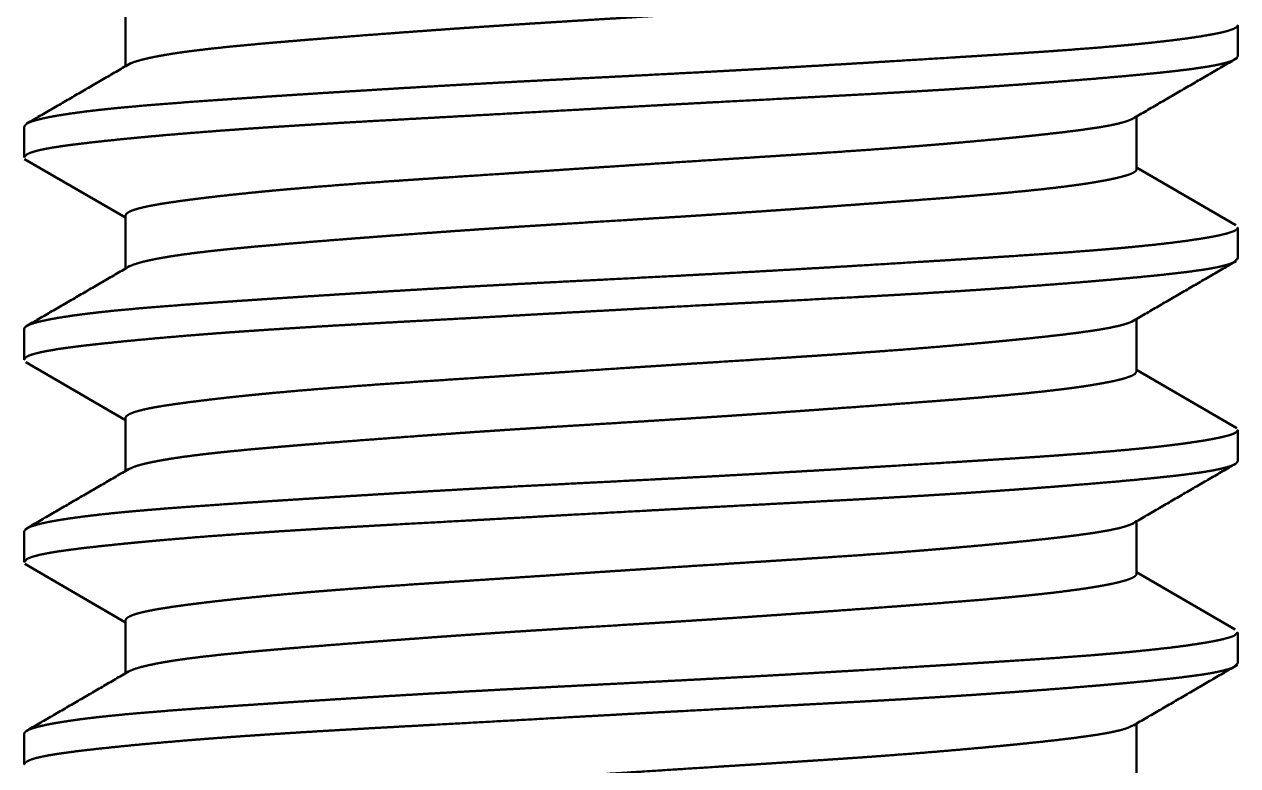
# Paper-space layout 'Layout1' of a CAD drawing. Header units: millimetres. Extents: x 0 to 420, y 0 to 297.
# Drawn here: x 142.78 to 148.78, y 157.44 to 161.11 of the extents above; entities that cross this region are included whole.
import ezdxf

# ---------------------------------------------------------------- set-up
doc = ezdxf.new("R2010")
doc.units = ezdxf.units.MM
doc.layers.add('170', color=7, linetype='Continuous', true_color=0xffffff)

psp = doc.layouts.get("Layout1")

# ---------------------------------------------------------------- linework, layer by layer
at = {"layer": '170', "color": 155, "linetype": 'Continuous', "lineweight": 50}
for p, q in [((143.285, 161.1601), (143.285, 160.8991)), ((148.785, 160.9491), (148.785, 161.102)), ((148.285, 160.3909), (148.285, 160.6513)), ((142.785, 160.602), (142.785, 160.4491)), ((142.7865, 160.441), (143.285, 160.1514)), ((148.7759, 160.1141), (148.285, 160.3993)), ((143.285, 160.1601), (143.285, 159.8993)), ((148.785, 159.9492), (148.785, 160.1019)), ((142.785, 159.602), (142.785, 159.449)), ((148.285, 159.3909), (148.285, 159.6508)), ((142.7924, 159.437), (143.285, 159.1508)), ((148.7812, 159.1107), (148.285, 159.3991)), ((143.285, 159.1602), (143.285, 158.8991)), ((148.785, 158.9491), (148.785, 159.1019)), ((148.285, 158.3909), (148.285, 158.6509)), ((142.785, 158.602), (142.785, 158.4491)), ((142.7873, 158.4404), (143.285, 158.1513)), ((148.7724, 158.1159), (148.285, 158.3992)), ((143.285, 158.1601), (143.285, 157.8993)), ((148.785, 157.9491), (148.785, 158.1019)), ((148.285, 157.3909), (148.285, 157.6513)), ((142.785, 157.6019), (142.785, 157.4492))]:
    psp.add_line(p, q, dxfattribs=at)
for points, knots in [([(143.3044, 160.9104), (143.3147, 160.9152), (143.3208, 160.9176), (143.3274, 160.92), (143.3593, 160.9298), (143.3997, 160.9396), (143.4485, 160.9495), (143.5057, 160.9594), (143.5375, 160.9644), (143.5714, 160.9693), (143.5892, 160.9717), (143.6074, 160.9741), (143.6262, 160.9765), (143.6453, 160.9789), (143.7265, 160.9883), (143.8146, 160.9974), (143.9098, 161.0065), (144.0119, 161.0156), (144.0656, 161.0202), (144.121, 161.0249), (144.178, 161.0296), (144.2361, 161.0343), (144.356, 161.0437), (144.4806, 161.0534), (144.61, 161.0631), (144.7784, 161.0755), (144.8479, 161.0804), (144.8829, 161.0829), (144.9532, 161.0879), (145.0241, 161.0927), (145.1674, 161.1023), (145.3127, 161.1116), (145.46, 161.1208), (145.6469, 161.1324), (145.6846, 161.1347), (145.7597, 161.1393), (145.9092, 161.1486), (146.0576, 161.158), (146.2051, 161.1675), (146.3516, 161.1772), (146.4244, 161.1821), (146.497, 161.1871), (146.6395, 161.197), (146.7782, 161.207), (147.0439, 161.2264), (147.1709, 161.2358), (147.2937, 161.2451), (147.4104, 161.2542), (147.5207, 161.2633), (147.6247, 161.2725), (147.7224, 161.2817), (147.7689, 161.2865), (147.8137, 161.2912), (147.8355, 161.2937), (147.8569, 161.2961), (147.8777, 161.2985), (147.898, 161.3009), (147.974, 161.3107), (148.042, 161.3205), (148.102, 161.3303), (148.154, 161.3402), (148.1657, 161.3426), (148.1769, 161.345), (148.1876, 161.3475), (148.1977, 161.3499), (148.2163, 161.3547), (148.2327, 161.3593), (148.2587, 161.3686), (148.2758, 161.3777), (148.285, 161.3909)], [0, 0, 0.00226, 0.003564, 0.004973, 0.011624, 0.019912, 0.029834, 0.041401, 0.04781, 0.054639, 0.058214, 0.061888, 0.065651, 0.069504, 0.085784, 0.103451, 0.122495, 0.142927, 0.153673, 0.164768, 0.176155, 0.187783, 0.211752, 0.236668, 0.262524, 0.296183, 0.31006, 0.317055, 0.331118, 0.345282, 0.373904, 0.402923, 0.432334, 0.469663, 0.477184, 0.492186, 0.52204, 0.551692, 0.581145, 0.6104, 0.624953, 0.639448, 0.667936, 0.69564, 0.748741, 0.77413, 0.798675, 0.822004, 0.844068, 0.864882, 0.884446, 0.893753, 0.902744, 0.907115, 0.911395, 0.915567, 0.91964, 0.934926, 0.948621, 0.96074, 0.971277, 0.973661, 0.975947, 0.978131, 0.980211, 0.984039, 0.987428, 0.992925, 0.996797, 1, 1]), ([(148.785, 161.102), (148.7803, 161.0934), (148.7651, 161.0843), (148.7392, 161.0752), (148.731, 161.0729), (148.7221, 161.0706), (148.7126, 161.0682), (148.7024, 161.0658), (148.6801, 161.0611), (148.6552, 161.0563), (148.5981, 161.0465), (148.5311, 161.0366), (148.4542, 161.0267), (148.3673, 161.0168), (148.344, 161.0143), (148.3201, 161.0119), (148.2957, 161.0094), (148.2707, 161.007), (148.2193, 161.0022), (148.1658, 160.9974), (148.0529, 160.9881), (147.932, 160.979), (147.8685, 160.9744), (147.803, 160.9699), (147.7355, 160.9654), (147.6659, 160.9608), (147.5221, 160.9517), (147.373, 160.9425), (147.0592, 160.9232), (146.8944, 160.9132), (146.81, 160.9082), (146.7246, 160.9031), (146.5522, 160.8931), (146.378, 160.8833), (146.202, 160.8737), (145.9344, 160.8596), (145.799, 160.8526), (145.7086, 160.848), (145.4846, 160.8366), (145.3074, 160.8275), (145.1319, 160.8183), (144.9582, 160.8088), (144.915, 160.8064), (144.829, 160.8015), (144.7016, 160.7941), (144.6182, 160.7891), (144.4554, 160.7791), (144.2977, 160.7693), (144.1451, 160.7596), (143.9977, 160.75), (143.8559, 160.7405), (143.7878, 160.7358), (143.7217, 160.7312), (143.5956, 160.7222), (143.4774, 160.7132), (143.3671, 160.7041), (143.2649, 160.6949), (143.2406, 160.6926), (143.217, 160.6902), (143.1939, 160.6878), (143.1715, 160.6854), (143.1286, 160.6806), (143.0882, 160.6757), (143.0147, 160.6658), (142.9511, 160.6558), (142.923, 160.6508), (142.8973, 160.6458), (142.8855, 160.6433), (142.8742, 160.6408), (142.8636, 160.6383), (142.8536, 160.6359), (142.8206, 160.6261), (142.7984, 160.6166), (142.785, 160.6021)], [0, 0, 0.001615, 0.00455, 0.009106, 0.010513, 0.012031, 0.013659, 0.015393, 0.019171, 0.023361, 0.032958, 0.044175, 0.057012, 0.071494, 0.075377, 0.079354, 0.083421, 0.087572, 0.096125, 0.105012, 0.123777, 0.14386, 0.154399, 0.16527, 0.17648, 0.188025, 0.211884, 0.236623, 0.28869, 0.316023, 0.330018, 0.344192, 0.372781, 0.401675, 0.430874, 0.475246, 0.497694, 0.512679, 0.549821, 0.57921, 0.608311, 0.637124, 0.64428, 0.658543, 0.679684, 0.693511, 0.720524, 0.746689, 0.772007, 0.796469, 0.820012, 0.831312, 0.842276, 0.863217, 0.882848, 0.901169, 0.918162, 0.9222, 0.926139, 0.929974, 0.933704, 0.940857, 0.947601, 0.959877, 0.970543, 0.975271, 0.979597, 0.981606, 0.983513, 0.985319, 0.987018, 0.99272, 0.996723, 1, 1]), ([(142.785, 160.4492), (142.7981, 160.4644), (142.8201, 160.4738), (142.8529, 160.4831), (142.8627, 160.4854), (142.8733, 160.4877), (142.8845, 160.49), (142.8964, 160.4923), (142.922, 160.4969), (142.9501, 160.5014), (143.0137, 160.5104), (143.087, 160.5195), (143.17, 160.5288), (143.2629, 160.5385), (143.2877, 160.541), (143.3131, 160.5434), (143.3389, 160.5459), (143.3653, 160.5484), (143.4194, 160.5534), (143.4755, 160.5584), (143.5936, 160.5684), (143.7195, 160.5783), (143.7854, 160.5832), (143.8532, 160.5881), (143.8878, 160.5905), (143.923, 160.5929), (143.9947, 160.5977), (144.1425, 160.6072), (144.2952, 160.6164), (144.4528, 160.6255), (144.6985, 160.6391), (144.8685, 160.6484), (145.1291, 160.6627), (145.4817, 160.6824), (145.7502, 160.6973), (145.8857, 160.7047), (145.9308, 160.7071), (146.0207, 160.712), (146.199, 160.7215), (146.5493, 160.7399), (146.764, 160.7513), (146.849, 160.7558), (146.9745, 160.7626), (147.0565, 160.7672), (147.2163, 160.7765), (147.3707, 160.786), (147.5196, 160.7958), (147.6631, 160.8058), (147.7327, 160.8108), (147.8005, 160.8159), (147.8662, 160.8209), (147.9299, 160.8258), (148.051, 160.8356), (148.164, 160.8452), (148.2688, 160.8547), (148.3654, 160.864), (148.3882, 160.8663), (148.4103, 160.8686), (148.4318, 160.8709), (148.4527, 160.8732), (148.4926, 160.8778), (148.5299, 160.8823), (148.5971, 160.8914), (148.6544, 160.9006), (148.6792, 160.9053), (148.7016, 160.9101), (148.7118, 160.9126), (148.7214, 160.915), (148.7303, 160.9175), (148.7386, 160.92), (148.7648, 160.9299), (148.7802, 160.9398), (148.785, 160.9494)], [0, 0, 0.003323, 0.007289, 0.012923, 0.014603, 0.016392, 0.018289, 0.020292, 0.024598, 0.02931, 0.039935, 0.052165, 0.065999, 0.081467, 0.085591, 0.089808, 0.094106, 0.098487, 0.107491, 0.116821, 0.136443, 0.157345, 0.168276, 0.179533, 0.185284, 0.191116, 0.203024, 0.227531, 0.25286, 0.279001, 0.319739, 0.347928, 0.391128, 0.449606, 0.494118, 0.516582, 0.52407, 0.538979, 0.568532, 0.626606, 0.662201, 0.676286, 0.697102, 0.710693, 0.737198, 0.762805, 0.787517, 0.811324, 0.822884, 0.834139, 0.84505, 0.855619, 0.87574, 0.894514, 0.91194, 0.927998, 0.93179, 0.93548, 0.939063, 0.94254, 0.949183, 0.95541, 0.966639, 0.976235, 0.980425, 0.984209, 0.985948, 0.987584, 0.98912, 0.990548, 0.99519, 0.998224, 1, 1]), ([(148.2752, 160.6457), (148.2582, 160.6361), (148.2321, 160.6263), (148.197, 160.6166), (148.1868, 160.6142), (148.1761, 160.6118), (148.1648, 160.6095), (148.153, 160.6071), (148.128, 160.6025), (148.1009, 160.5979), (148.0407, 160.5888), (147.9725, 160.5796), (147.8963, 160.5704), (147.8121, 160.5609), (147.7671, 160.5561), (147.7205, 160.5513), (147.6723, 160.5465), (147.6225, 160.5417), (147.5184, 160.5319), (147.408, 160.522), (147.3505, 160.517), (147.2914, 160.512), (147.2613, 160.5096), (147.1999, 160.5046), (147.1686, 160.5021), (147.0413, 160.4924), (146.9102, 160.483), (146.7754, 160.4738), (146.6367, 160.4647), (146.4943, 160.4556), (146.4217, 160.451), (146.3852, 160.4486), (146.202, 160.437), (145.906, 160.4181), (145.6817, 160.4034), (145.5315, 160.3935), (145.3097, 160.3787), (145.1645, 160.369), (144.8803, 160.3503), (144.8105, 160.3457), (144.7416, 160.3411), (144.6738, 160.3365), (144.6073, 160.3319), (144.4779, 160.3227), (144.3534, 160.3134), (144.2337, 160.3039), (144.119, 160.2942), (144.091, 160.2918), (144.0635, 160.2893), (144.0364, 160.2868), (144.0098, 160.2844), (143.9579, 160.2794), (143.9077, 160.2744), (143.8128, 160.2645), (143.7248, 160.2547), (143.6835, 160.2498), (143.6439, 160.245), (143.6061, 160.2402), (143.5702, 160.2354), (143.5045, 160.2261), (143.4474, 160.217), (143.3988, 160.2079), (143.3586, 160.1988), (143.3417, 160.1942), (143.3269, 160.1895), (143.3203, 160.1872), (143.3143, 160.1848), (143.3088, 160.1824), (143.3039, 160.18), (143.29, 160.1705), (143.285, 160.1608), (143.285, 160.1605)], [0, 0, 0.003886, 0.009436, 0.016668, 0.018745, 0.020932, 0.023221, 0.02561, 0.030683, 0.036148, 0.048259, 0.061937, 0.077191, 0.094049, 0.103048, 0.112366, 0.121996, 0.131935, 0.152737, 0.174771, 0.186249, 0.19804, 0.204054, 0.216314, 0.222542, 0.24793, 0.274068, 0.300952, 0.32858, 0.356962, 0.371431, 0.378701, 0.41521, 0.474189, 0.518881, 0.548815, 0.593023, 0.621969, 0.678607, 0.692502, 0.706249, 0.719754, 0.733016, 0.758809, 0.783639, 0.80751, 0.83041, 0.835983, 0.84148, 0.846889, 0.852206, 0.862579, 0.872597, 0.891588, 0.909187, 0.917463, 0.92539, 0.932962, 0.940172, 0.95336, 0.964855, 0.974694, 0.982891, 0.986378, 0.989459, 0.990849, 0.992137, 0.993326, 0.994409, 0.997775, 0.999938, 1, 1]), ([(143.3006, 159.9084), (143.3049, 159.9107), (143.3281, 159.9202), (143.3599, 159.93), (143.3792, 159.9349), (143.4006, 159.9398), (143.4121, 159.9423), (143.4242, 159.9448), (143.4368, 159.9473), (143.45, 159.9498), (143.5079, 159.9598), (143.5735, 159.9696), (143.6469, 159.9791), (143.7279, 159.9884), (143.7712, 159.993), (143.8166, 159.9976), (143.84, 159.9999), (143.8639, 160.0022), (143.8882, 160.0045), (143.913, 160.0068), (144.0156, 160.0159), (144.124, 160.0251), (144.2382, 160.0344), (144.3581, 160.0439), (144.4202, 160.0487), (144.4838, 160.0536), (144.5487, 160.0585), (144.6146, 160.0634), (144.7487, 160.0733), (144.886, 160.0831), (145.0264, 160.0929), (145.1701, 160.1025), (145.2065, 160.1049), (145.28, 160.1096), (145.317, 160.1119), (145.4653, 160.1212), (145.7626, 160.1395), (145.9116, 160.1487), (146.0608, 160.1581), (146.1355, 160.1629), (146.2836, 160.1726), (146.3567, 160.1775), (146.5007, 160.1873), (146.6419, 160.1972), (146.7805, 160.2071), (146.9498, 160.2195), (147.0159, 160.2243), (147.1124, 160.2315), (147.175, 160.2361), (147.2963, 160.2453), (147.4122, 160.2544), (147.4682, 160.2589), (147.5227, 160.2635), (147.5495, 160.2658), (147.5759, 160.2681), (147.602, 160.2704), (147.6277, 160.2727), (147.7258, 160.2821), (147.8163, 160.2915), (147.8995, 160.3011), (147.9752, 160.3108), (148.0102, 160.3157), (148.0434, 160.3207), (148.0747, 160.3257), (148.1039, 160.3307), (148.1556, 160.3405), (148.1987, 160.3501), (148.2332, 160.3595), (148.259, 160.3687), (148.2687, 160.3733), (148.2761, 160.3779), (148.279, 160.3802), (148.2813, 160.3826), (148.2831, 160.3849), (148.2843, 160.3872), (148.285, 160.391)], [0, 0, 0.000963, 0.005954, 0.012589, 0.016538, 0.020912, 0.023262, 0.025718, 0.028286, 0.030963, 0.042654, 0.05587, 0.070593, 0.086825, 0.095513, 0.104583, 0.109265, 0.114045, 0.118915, 0.123865, 0.144382, 0.16605, 0.188856, 0.212805, 0.225209, 0.237907, 0.250878, 0.264029, 0.290805, 0.318214, 0.346251, 0.374919, 0.382187, 0.396843, 0.404225, 0.433811, 0.493125, 0.522852, 0.552627, 0.567532, 0.597093, 0.611667, 0.640407, 0.668607, 0.696267, 0.730064, 0.743256, 0.762528, 0.775038, 0.799255, 0.822406, 0.833581, 0.844487, 0.849837, 0.855122, 0.860336, 0.865474, 0.885093, 0.90322, 0.919882, 0.935083, 0.942132, 0.948811, 0.955115, 0.961011, 0.971502, 0.980291, 0.987404, 0.992869, 0.994998, 0.996743, 0.997478, 0.99813, 0.998706, 0.999221, 1, 1]), ([(148.785, 160.102), (148.7841, 160.0982), (148.7827, 160.0959), (148.7806, 160.0936), (148.7743, 160.089), (148.7655, 160.0845), (148.7399, 160.0754), (148.7038, 160.0662), (148.6818, 160.0614), (148.6571, 160.0566), (148.6298, 160.0517), (148.5999, 160.0468), (148.5325, 160.0368), (148.4557, 160.0269), (148.3696, 160.017), (148.2743, 160.0073), (148.2232, 160.0025), (148.1697, 159.9978), (148.1421, 159.9954), (148.1138, 159.993), (148.085, 159.9907), (148.0558, 159.9883), (147.9342, 159.9791), (147.8056, 159.9701), (147.6701, 159.9611), (147.5275, 159.952), (147.3779, 159.9428), (147.3005, 159.938), (147.222, 159.9332), (146.8981, 159.9134), (146.7303, 159.9035), (146.5151, 159.891), (146.4272, 159.8861), (146.2942, 159.8787), (146.2053, 159.8739), (146.0273, 159.8644), (145.6701, 159.846), (145.4011, 159.8323), (145.2229, 159.8231), (145.135, 159.8185), (144.9616, 159.809), (144.7914, 159.7993), (144.6243, 159.7894), (144.4605, 159.7795), (144.3799, 159.7745), (144.3009, 159.7695), (144.1478, 159.7597), (144.001, 159.7502), (143.8606, 159.7408), (143.7927, 159.7362), (143.7265, 159.7316), (143.694, 159.7293), (143.6302, 159.7247), (143.5989, 159.7224), (143.4795, 159.7133), (143.3691, 159.7043), (143.2675, 159.6952), (143.1748, 159.6858), (143.1317, 159.6809), (143.0909, 159.676), (143.0524, 159.671), (143.0163, 159.666), (142.9521, 159.656), (142.8984, 159.646), (142.8548, 159.6362), (142.8217, 159.6265), (142.809, 159.6217), (142.7989, 159.6169), (142.7949, 159.6145), (142.7916, 159.6121), (142.7889, 159.6098), (142.7869, 159.6075), (142.785, 159.602)], [0, 0, 0.000658, 0.001105, 0.001621, 0.002897, 0.004546, 0.009047, 0.015216, 0.018939, 0.023094, 0.027685, 0.032715, 0.043993, 0.056813, 0.071155, 0.087016, 0.095522, 0.104412, 0.109005, 0.113694, 0.118477, 0.123341, 0.14352, 0.164863, 0.187357, 0.211007, 0.235825, 0.248662, 0.261683, 0.315403, 0.343235, 0.378938, 0.393511, 0.415563, 0.430294, 0.459805, 0.519032, 0.563632, 0.593167, 0.607737, 0.636486, 0.664714, 0.692424, 0.719606, 0.732968, 0.746071, 0.771475, 0.795828, 0.819133, 0.830391, 0.841384, 0.846783, 0.857376, 0.862563, 0.882384, 0.900725, 0.917614, 0.93305, 0.940223, 0.947028, 0.95346, 0.959486, 0.970242, 0.9793, 0.986685, 0.992408, 0.994655, 0.996497, 0.99727, 0.997947, 0.998533, 0.999039, 1, 1]), ([(142.785, 159.4495), (142.7868, 159.4549), (142.7913, 159.4598), (142.7986, 159.4646), (142.8032, 159.467), (142.8085, 159.4694), (142.8145, 159.4718), (142.8211, 159.4742), (142.8542, 159.4834), (142.8976, 159.4926), (142.9512, 159.5016), (143.0151, 159.5106), (143.0326, 159.5129), (143.0509, 159.5151), (143.0698, 159.5175), (143.0894, 159.5198), (143.1302, 159.5244), (143.1733, 159.5292), (143.266, 159.5388), (143.3675, 159.5486), (143.4776, 159.5586), (143.5964, 159.5686), (143.6275, 159.5711), (143.6592, 159.5736), (143.6914, 159.5761), (143.724, 159.5786), (143.7903, 159.5836), (143.8582, 159.5884), (143.9987, 159.598), (144.1453, 159.6073), (144.2981, 159.6166), (144.4571, 159.6257), (144.4978, 159.628), (144.58, 159.6326), (144.7047, 159.6394), (144.959, 159.6533), (145.1322, 159.6629), (145.3083, 159.6727), (145.3974, 159.6777), (145.4423, 159.6802), (145.667, 159.6927), (145.846, 159.7025), (146.2022, 159.7217), (146.3793, 159.731), (146.5553, 159.7402), (146.8956, 159.7583), (147.0595, 159.7674), (147.2192, 159.7766), (147.2976, 159.7814), (147.3748, 159.7862), (147.4508, 159.7912), (147.525, 159.7961), (147.6678, 159.8061), (147.8035, 159.8161), (147.9321, 159.826), (148.0534, 159.8358), (148.0827, 159.8383), (148.1114, 159.8407), (148.1675, 159.8455), (148.2212, 159.8503), (148.2725, 159.855), (148.3682, 159.8643), (148.4544, 159.8734), (148.5312, 159.8825), (148.5986, 159.8916), (148.614, 159.8939), (148.6287, 159.8962), (148.6428, 159.8986), (148.6562, 159.9009), (148.681, 159.9057), (148.7031, 159.9105), (148.7394, 159.9202), (148.7651, 159.9301), (148.785, 159.9495)], [0, 0, 0.000957, 0.002053, 0.003492, 0.004357, 0.005324, 0.006388, 0.007556, 0.013242, 0.02058, 0.029577, 0.040261, 0.043198, 0.046242, 0.049396, 0.052656, 0.059465, 0.06664, 0.082077, 0.098953, 0.117257, 0.137007, 0.142171, 0.147431, 0.152772, 0.158183, 0.169197, 0.18047, 0.203779, 0.228105, 0.253445, 0.279817, 0.28657, 0.3002, 0.320875, 0.363044, 0.391761, 0.42096, 0.435742, 0.443184, 0.480441, 0.510128, 0.569183, 0.598548, 0.62773, 0.684149, 0.71133, 0.737826, 0.750815, 0.76363, 0.776237, 0.788544, 0.812259, 0.834786, 0.856135, 0.876293, 0.881146, 0.885923, 0.895239, 0.904171, 0.912708, 0.928612, 0.942966, 0.955779, 0.96704, 0.96961, 0.97208, 0.974444, 0.976696, 0.980873, 0.984619, 0.990842, 0.995411, 1, 1]), ([(148.2684, 159.6412), (148.2684, 159.6412), (148.2638, 159.6387), (148.2586, 159.6362), (148.2467, 159.6313), (148.2326, 159.6264), (148.1979, 159.6168), (148.1547, 159.6075), (148.1299, 159.6028), (148.1029, 159.5982), (148.0885, 159.5959), (148.0736, 159.5936), (148.0582, 159.5913), (148.0423, 159.589), (147.9738, 159.5798), (147.8978, 159.5705), (147.8145, 159.5612), (147.7239, 159.5517), (147.6758, 159.5469), (147.6259, 159.542), (147.5741, 159.537), (147.5475, 159.5346), (147.5207, 159.5321), (147.41, 159.5222), (147.2939, 159.5123), (147.1726, 159.5024), (147.046, 159.4928), (146.9807, 159.488), (146.9141, 159.4833), (146.8464, 159.4786), (146.7779, 159.474), (146.6392, 159.4649), (146.4977, 159.4558), (146.2071, 159.4374), (146.1329, 159.4326), (146.058, 159.4279), (145.9086, 159.4182), (145.7595, 159.4085), (145.4624, 159.3889), (145.2775, 159.3765), (145.204, 159.3717), (145.1675, 159.3692), (145.0237, 159.3598), (144.746, 159.3414), (144.6121, 159.3322), (144.4815, 159.323), (144.3556, 159.3136), (144.2357, 159.3041), (144.1217, 159.2945), (144.0135, 159.2847), (143.9616, 159.2798), (143.9112, 159.2748), (143.8865, 159.2723), (143.8622, 159.2698), (143.8384, 159.2673), (143.8149, 159.2648), (143.7263, 159.2549), (143.6454, 159.2451), (143.5722, 159.2357), (143.5068, 159.2264), (143.477, 159.2219), (143.4491, 159.2173), (143.436, 159.215), (143.4233, 159.2127), (143.4112, 159.2104), (143.3997, 159.2081), (143.3592, 159.1989), (143.3275, 159.1897), (143.3045, 159.1803), (143.2903, 159.1708), (143.2865, 159.1659), (143.285, 159.161), (143.285, 159.1605)], [0, 0, 0.000015, 0.001056, 0.002195, 0.004765, 0.007738, 0.014898, 0.023707, 0.028741, 0.0342, 0.037089, 0.040089, 0.043196, 0.046408, 0.060174, 0.075412, 0.092103, 0.110253, 0.119878, 0.129872, 0.14024, 0.145543, 0.150912, 0.173055, 0.19625, 0.220489, 0.245778, 0.258818, 0.272126, 0.285646, 0.299304, 0.327007, 0.355229, 0.413227, 0.428053, 0.442985, 0.472814, 0.502571, 0.561868, 0.598783, 0.613461, 0.620741, 0.649441, 0.704876, 0.731612, 0.757683, 0.782817, 0.806773, 0.829569, 0.851207, 0.861591, 0.871683, 0.876618, 0.881479, 0.886262, 0.890951, 0.908725, 0.924951, 0.939647, 0.952809, 0.958815, 0.964433, 0.967095, 0.969654, 0.972103, 0.974442, 0.982715, 0.989292, 0.994235, 0.997642, 0.998869, 0.999891, 1, 1]), ([(143.2957, 158.9053), (143.3287, 158.9204), (143.3438, 158.9253), (143.3611, 158.9303), (143.3806, 158.9352), (143.4021, 158.9402), (143.4515, 158.9501), (143.509, 158.9599), (143.5747, 158.9697), (143.6488, 158.9793), (143.6686, 158.9817), (143.6889, 158.9841), (143.7096, 158.9864), (143.7308, 158.9887), (143.7744, 158.9933), (143.8196, 158.9979), (143.9152, 159.007), (144.0173, 159.0161), (144.0708, 159.0207), (144.1261, 159.0253), (144.183, 159.03), (144.2121, 159.0323), (144.2416, 159.0347), (144.3624, 159.0443), (144.4876, 159.0539), (144.6171, 159.0636), (144.7509, 159.0735), (144.8194, 159.0784), (144.9596, 159.0883), (145.0311, 159.0932), (145.1752, 159.1028), (145.3208, 159.1122), (145.4678, 159.1213), (145.6911, 159.1351), (145.804, 159.142), (145.8793, 159.1467), (146.0657, 159.1585), (146.2131, 159.168), (146.359, 159.1777), (146.5034, 159.1875), (146.575, 159.1925), (146.6461, 159.1975), (146.7854, 159.2075), (146.9203, 159.2173), (147.177, 159.2363), (147.2989, 159.2455), (147.3581, 159.2501), (147.416, 159.2547), (147.4721, 159.2592), (147.5265, 159.2638), (147.6303, 159.273), (147.7274, 159.2822), (147.8178, 159.2917), (147.9015, 159.3014), (147.9213, 159.3038), (147.9407, 159.3063), (147.9594, 159.3087), (147.9777, 159.3112), (148.0126, 159.3161), (148.0455, 159.321), (148.1051, 159.3309), (148.1564, 159.3406), (148.179, 159.3455), (148.1995, 159.3503), (148.2089, 159.3527), (148.2178, 159.3551), (148.2262, 159.3574), (148.2341, 159.3598), (148.2598, 159.3691), (148.2765, 159.3782), (148.285, 159.3909)], [0, 0, 0.007222, 0.010384, 0.013972, 0.017967, 0.022367, 0.032372, 0.04398, 0.057199, 0.072055, 0.076028, 0.080095, 0.084245, 0.088479, 0.097199, 0.106247, 0.125333, 0.14573, 0.156421, 0.167446, 0.178804, 0.184612, 0.190498, 0.214611, 0.239589, 0.265418, 0.292097, 0.305759, 0.333731, 0.347978, 0.376703, 0.40572, 0.435025, 0.479535, 0.502036, 0.517036, 0.554193, 0.583577, 0.61266, 0.641441, 0.655714, 0.669904, 0.697676, 0.724578, 0.775793, 0.800103, 0.811925, 0.823462, 0.834658, 0.84552, 0.866246, 0.885655, 0.903744, 0.920501, 0.924474, 0.928349, 0.932117, 0.93578, 0.9428, 0.94941, 0.961417, 0.97181, 0.976403, 0.98059, 0.98253, 0.984368, 0.986105, 0.987734, 0.99317, 0.996957, 1, 1]), ([(148.785, 159.1021), (148.7809, 159.0939), (148.7749, 159.0894), (148.7662, 159.0848), (148.7608, 159.0825), (148.7548, 159.0802), (148.748, 159.0779), (148.7406, 159.0756), (148.7045, 159.0663), (148.6582, 159.0568), (148.6017, 159.0471), (148.5351, 159.0372), (148.498, 159.0322), (148.4583, 159.0272), (148.4375, 159.0247), (148.4161, 159.0222), (148.3941, 159.0197), (148.3716, 159.0172), (148.2761, 159.0075), (148.1721, 158.998), (148.0597, 158.9887), (147.9388, 158.9795), (147.9073, 158.9772), (147.8752, 158.9749), (147.8425, 158.9726), (147.8093, 158.9703), (147.7418, 158.9658), (147.6727, 158.9612), (147.5302, 158.9522), (147.3819, 158.943), (147.0677, 158.9237), (146.9021, 158.9137), (146.7334, 158.9036), (146.5621, 158.8937), (146.3883, 158.8839), (146.2119, 158.8742), (146.033, 158.8647), (145.9427, 158.86), (145.8977, 158.8577), (145.7628, 158.8507), (145.495, 158.8371), (145.2294, 158.8235), (145.0975, 158.8165), (145.0537, 158.8141), (144.9663, 158.8093), (144.7946, 158.7995), (144.6275, 158.7896), (144.4648, 158.7797), (144.3066, 158.7699), (144.2292, 158.7649), (144.0779, 158.7552), (144.0044, 158.7504), (143.863, 158.741), (143.7292, 158.7317), (143.6028, 158.7227), (143.4838, 158.7137), (143.4272, 158.7091), (143.3724, 158.7046), (143.3458, 158.7023), (143.3197, 158.7), (143.2943, 158.6977), (143.2695, 158.6954), (143.1764, 158.6859), (143.0928, 158.6762), (143.0187, 158.6663), (142.9543, 158.6563), (142.9397, 158.6538), (142.9257, 158.6513), (142.9124, 158.6488), (142.8996, 158.6463), (142.8763, 158.6413), (142.8556, 158.6363), (142.8222, 158.6266), (142.7994, 158.6171), (142.785, 158.6021)], [0, 0, 0.00151, 0.002757, 0.004385, 0.005353, 0.006425, 0.007606, 0.008891, 0.015064, 0.022895, 0.032381, 0.043528, 0.049729, 0.056356, 0.059831, 0.063403, 0.067066, 0.070818, 0.086707, 0.103994, 0.122672, 0.142751, 0.147993, 0.153322, 0.158745, 0.16425, 0.175462, 0.186919, 0.210566, 0.235177, 0.287298, 0.314771, 0.342757, 0.371165, 0.399994, 0.429244, 0.45892, 0.473888, 0.481362, 0.503714, 0.548129, 0.592161, 0.61403, 0.621299, 0.635794, 0.664273, 0.692001, 0.718985, 0.745229, 0.75807, 0.783182, 0.795384, 0.818842, 0.841056, 0.862044, 0.8818, 0.891212, 0.90031, 0.904735, 0.909064, 0.913291, 0.917416, 0.932922, 0.946854, 0.959224, 0.970023, 0.972475, 0.974828, 0.97708, 0.979225, 0.983186, 0.986708, 0.992463, 0.996551, 1, 1]), ([(142.785, 158.4492), (142.7991, 158.4649), (142.8217, 158.4744), (142.8549, 158.4836), (142.8754, 158.4882), (142.8987, 158.4927), (142.9113, 158.495), (142.9246, 158.4973), (142.9386, 158.4996), (142.9532, 158.5019), (143.0176, 158.5109), (143.0916, 158.52), (143.175, 158.5293), (143.2678, 158.539), (143.3178, 158.5439), (143.3702, 158.5489), (143.3973, 158.5514), (143.425, 158.5539), (143.4531, 158.5565), (143.4817, 158.559), (143.6007, 158.569), (143.7271, 158.5789), (143.8607, 158.5886), (144.0016, 158.5982), (144.0748, 158.6029), (144.1499, 158.6076), (144.2263, 158.6123), (144.3039, 158.6169), (144.4622, 158.626), (144.6248, 158.6351), (144.9629, 158.6535), (145.0502, 158.6583), (145.0941, 158.6608), (145.2263, 158.6681), (145.4921, 158.683), (145.8493, 158.7027), (146.0742, 158.7148), (146.164, 158.7196), (146.2973, 158.7267), (146.5593, 158.7405), (146.8151, 158.754), (146.9406, 158.7608), (147.0235, 158.7654), (147.0645, 158.7677), (147.2251, 158.777), (147.3796, 158.7865), (147.528, 158.7963), (147.6703, 158.8063), (147.7392, 158.8113), (147.8066, 158.8163), (147.8725, 158.8214), (147.9364, 158.8264), (148.0577, 158.8362), (148.1704, 158.8458), (148.2744, 158.8552), (148.3699, 158.8645), (148.4143, 158.8691), (148.4566, 158.8736), (148.4769, 158.8759), (148.4965, 158.8782), (148.5155, 158.8805), (148.5339, 158.8828), (148.6007, 158.8919), (148.6574, 158.9011), (148.7038, 158.9106), (148.74, 158.9204), (148.7475, 158.9229), (148.7542, 158.9254), (148.7604, 158.9279), (148.7658, 158.9304), (148.7746, 158.9354), (148.7807, 158.9404), (148.785, 158.9492)], [0, 0, 0.003498, 0.007554, 0.013253, 0.01674, 0.020658, 0.022781, 0.025015, 0.02736, 0.029806, 0.040578, 0.052919, 0.066814, 0.082269, 0.090586, 0.099301, 0.103808, 0.108406, 0.113085, 0.117837, 0.137612, 0.158591, 0.180768, 0.204148, 0.216295, 0.228749, 0.24143, 0.254293, 0.280553, 0.307521, 0.363578, 0.378042, 0.385331, 0.407257, 0.451332, 0.510559, 0.547844, 0.562731, 0.584839, 0.628276, 0.670681, 0.691495, 0.705225, 0.712038, 0.738666, 0.764287, 0.78891, 0.812539, 0.823979, 0.835166, 0.846098, 0.856717, 0.876868, 0.895583, 0.912881, 0.928758, 0.93616, 0.943198, 0.946577, 0.949853, 0.953021, 0.95608, 0.967255, 0.976756, 0.984605, 0.990812, 0.992109, 0.993304, 0.9944, 0.995392, 0.997073, 0.998378, 1, 1]), ([(148.2669, 158.6404), (148.2594, 158.6366), (148.2476, 158.6317), (148.2336, 158.6268), (148.2173, 158.6219), (148.1988, 158.617), (148.1555, 158.6076), (148.104, 158.5984), (148.0443, 158.5893), (147.9764, 158.5801), (147.9393, 158.5755), (147.9002, 158.5708), (147.8798, 158.5685), (147.859, 158.5661), (147.8378, 158.5638), (147.8162, 158.5614), (147.7255, 158.5519), (147.6282, 158.5422), (147.5244, 158.5324), (147.414, 158.5225), (147.3853, 158.52), (147.3268, 158.515), (147.2969, 158.5125), (147.2364, 158.5075), (147.1748, 158.5026), (147.0484, 158.4929), (146.9178, 158.4835), (146.7829, 158.4743), (146.6438, 158.4652), (146.5726, 158.4606), (146.5008, 158.456), (146.4287, 158.4514), (146.2102, 158.4375), (145.914, 158.4186), (145.7638, 158.4088), (145.6136, 158.3989), (145.5391, 158.394), (145.318, 158.3792), (145.1004, 158.3648), (144.993, 158.3577), (144.9574, 158.3554), (144.8866, 158.3508), (144.7483, 158.3416), (144.6145, 158.3324), (144.4851, 158.3232), (144.3601, 158.3139), (144.2993, 158.3092), (144.2396, 158.3044), (144.2101, 158.302), (144.181, 158.2995), (144.1523, 158.2971), (144.1241, 158.2947), (144.0153, 158.2849), (143.9133, 158.275), (143.8179, 158.2651), (143.7294, 158.2552), (143.6876, 158.2503), (143.6476, 158.2454), (143.6095, 158.2406), (143.5735, 158.2359), (143.5078, 158.2266), (143.4504, 158.2175), (143.4013, 158.2084), (143.3605, 158.1992), (143.3516, 158.1969), (143.3432, 158.1946), (143.3354, 158.1923), (143.3282, 158.1899), (143.3154, 158.1852), (143.3048, 158.1805), (143.2905, 158.171), (143.285, 158.1613), (143.285, 158.1602)], [0, 0, 0.001678, 0.00422, 0.007181, 0.010573, 0.014383, 0.023204, 0.033634, 0.045668, 0.059319, 0.066761, 0.074616, 0.078696, 0.082865, 0.087117, 0.091452, 0.109617, 0.129093, 0.149871, 0.171962, 0.177691, 0.189403, 0.195371, 0.207468, 0.21978, 0.245035, 0.271128, 0.298063, 0.325843, 0.340054, 0.354384, 0.368784, 0.412402, 0.471535, 0.501522, 0.531515, 0.546392, 0.590543, 0.633984, 0.655433, 0.662545, 0.676674, 0.704285, 0.731007, 0.756857, 0.781832, 0.793988, 0.805924, 0.811809, 0.81763, 0.823366, 0.829017, 0.850777, 0.871198, 0.890292, 0.908053, 0.916429, 0.924464, 0.932112, 0.939342, 0.952555, 0.964133, 0.974088, 0.982424, 0.984254, 0.985983, 0.987608, 0.989127, 0.991841, 0.99414, 0.997573, 0.999783, 1, 1]), ([(143.3007, 157.9084), (143.3059, 157.9111), (143.3296, 157.9208), (143.3619, 157.9305), (143.4029, 157.9403), (143.4525, 157.9503), (143.4662, 157.9527), (143.4805, 157.9552), (143.4954, 157.9577), (143.5108, 157.9602), (143.543, 157.9652), (143.5772, 157.9701), (143.6511, 157.9796), (143.7324, 157.9889), (143.8211, 157.998), (143.9173, 158.0072), (143.9682, 158.0118), (144.0208, 158.0164), (144.0747, 158.021), (144.13, 158.0256), (144.2446, 158.0349), (144.3645, 158.0444), (144.4898, 158.0541), (144.6539, 158.0664), (144.7216, 158.0713), (144.8243, 158.0788), (144.8936, 158.0837), (145.0342, 158.0934), (145.1775, 158.103), (145.2502, 158.1077), (145.3235, 158.1123), (145.3975, 158.117), (145.4722, 158.1216), (145.7708, 158.14), (145.9196, 158.1492), (146.0681, 158.1586), (146.2164, 158.1682), (146.3638, 158.178), (146.5084, 158.1879), (146.6496, 158.1978), (146.7877, 158.2077), (146.9225, 158.2175), (147.0541, 158.2272), (147.1185, 158.2319), (147.1814, 158.2366), (147.3028, 158.2458), (147.4184, 158.2549), (147.5282, 158.2639), (147.6322, 158.2731), (147.6573, 158.2755), (147.682, 158.2778), (147.7063, 158.2802), (147.7302, 158.2825), (147.7766, 158.2873), (147.8209, 158.292), (147.9038, 158.3016), (147.979, 158.3114), (148.0466, 158.3212), (148.1063, 158.3311), (148.12, 158.3336), (148.1332, 158.336), (148.1459, 158.3385), (148.158, 158.341), (148.1805, 158.3458), (148.2008, 158.3506), (148.2348, 158.36), (148.2601, 158.3692), (148.2767, 158.3784), (148.2844, 158.3876), (148.285, 158.391)], [0, 0, 0.001173, 0.006268, 0.012997, 0.02138, 0.031449, 0.034233, 0.037124, 0.040125, 0.043234, 0.049732, 0.056603, 0.071445, 0.087743, 0.105499, 0.124731, 0.134913, 0.14542, 0.156201, 0.16725, 0.190147, 0.214104, 0.239119, 0.271896, 0.285398, 0.305902, 0.319739, 0.34781, 0.376413, 0.390913, 0.405547, 0.420316, 0.435212, 0.494774, 0.524469, 0.554105, 0.583684, 0.613117, 0.641964, 0.670165, 0.697727, 0.72465, 0.750924, 0.763775, 0.776335, 0.800578, 0.823667, 0.845611, 0.866402, 0.871418, 0.876361, 0.881228, 0.886014, 0.895287, 0.904173, 0.920791, 0.93589, 0.949477, 0.961537, 0.964312, 0.966989, 0.969555, 0.972013, 0.976601, 0.980754, 0.987786, 0.993147, 0.996917, 0.999307, 1, 1]), ([(148.785, 158.102), (148.7666, 158.085), (148.7416, 158.0759), (148.706, 158.0667), (148.6954, 158.0643), (148.6842, 158.0619), (148.6722, 158.0595), (148.6596, 158.0571), (148.6325, 158.0522), (148.6029, 158.0473), (148.5365, 158.0373), (148.4605, 158.0274), (148.3749, 158.0176), (148.2796, 158.0078), (148.2283, 158.003), (148.1747, 157.9982), (148.1192, 157.9935), (148.0618, 157.9888), (147.9414, 157.9796), (147.8134, 157.9706), (147.6779, 157.9616), (147.5348, 157.9525), (147.4605, 157.9479), (147.385, 157.9432), (147.2305, 157.9337), (146.9078, 157.914), (146.7396, 157.904), (146.6538, 157.899), (146.5668, 157.894), (146.3916, 157.8841), (146.2153, 157.8744), (146.0378, 157.865), (145.8592, 157.8557), (145.6795, 157.8465), (145.4991, 157.8373), (145.3209, 157.8282), (145.1451, 157.819), (144.9717, 157.8096), (144.8009, 157.7999), (144.6326, 157.7899), (144.5496, 157.7849), (144.4681, 157.7799), (144.3094, 157.77), (144.1566, 157.7603), (144.0094, 157.7507), (143.868, 157.7413), (143.8336, 157.739), (143.7659, 157.7343), (143.7326, 157.732), (143.6678, 157.7274), (143.6051, 157.7228), (143.486, 157.7138), (143.3754, 157.7048), (143.2731, 157.6957), (143.1794, 157.6863), (143.1573, 157.6838), (143.1357, 157.6814), (143.1148, 157.6789), (143.0946, 157.6765), (143.056, 157.6715), (143.02, 157.6665), (142.9556, 157.6565), (142.9012, 157.6466), (142.857, 157.6367), (142.823, 157.6269), (142.8162, 157.6245), (142.81, 157.6221), (142.8046, 157.6197), (142.7998, 157.6173), (142.7922, 157.6126), (142.7873, 157.608), (142.785, 157.6021)], [0, 0, 0.004143, 0.008547, 0.014645, 0.016441, 0.018346, 0.020364, 0.022492, 0.027056, 0.032022, 0.043144, 0.05584, 0.070108, 0.085967, 0.094504, 0.103407, 0.11263, 0.122167, 0.142172, 0.163417, 0.185903, 0.209647, 0.221971, 0.234499, 0.260133, 0.313671, 0.341575, 0.355815, 0.370242, 0.399298, 0.428544, 0.457974, 0.487589, 0.517393, 0.547299, 0.576858, 0.606007, 0.634751, 0.663089, 0.691014, 0.704778, 0.718302, 0.744625, 0.769993, 0.794411, 0.817873, 0.823587, 0.834834, 0.840352, 0.851117, 0.86153, 0.881303, 0.899685, 0.916685, 0.932288, 0.935969, 0.939559, 0.943045, 0.946425, 0.952865, 0.958886, 0.969681, 0.978829, 0.986332, 0.992184, 0.993387, 0.994482, 0.995472, 0.996358, 0.997833, 0.998949, 1, 1]), ([(142.785, 157.4493), (142.7872, 157.4555), (142.7994, 157.4651), (142.8224, 157.4746), (142.8299, 157.4769), (142.838, 157.4793), (142.8468, 157.4816), (142.8563, 157.4839), (142.8771, 157.4885), (142.9004, 157.4931), (142.9546, 157.5021), (143.0189, 157.5111), (143.0931, 157.5202), (143.1776, 157.5296), (143.2715, 157.5393), (143.3737, 157.5492), (143.4842, 157.5592), (143.6029, 157.5692), (143.6654, 157.5741), (143.73, 157.5791), (143.7631, 157.5816), (143.7967, 157.584), (143.8308, 157.5865), (143.8653, 157.5889), (144.0069, 157.5985), (144.1541, 157.6079), (144.3069, 157.6171), (144.4652, 157.6262), (144.6291, 157.6353), (144.7131, 157.6399), (144.7979, 157.6445), (145.1424, 157.6634), (145.4957, 157.6832), (145.5855, 157.6882), (145.6758, 157.6932), (145.856, 157.7031), (146.0349, 157.7127), (146.3885, 157.7315), (146.6068, 157.7429), (146.6502, 157.7452), (146.7364, 157.7498), (146.9051, 157.7588), (147.069, 157.7679), (147.2281, 157.7772), (147.3824, 157.7867), (147.5318, 157.7966), (147.5684, 157.7991), (147.6402, 157.8042), (147.6754, 157.8067), (147.7443, 157.8117), (147.8112, 157.8167), (147.9393, 157.8266), (148.0598, 157.8364), (148.1172, 157.8412), (148.1726, 157.846), (148.1996, 157.8484), (148.2261, 157.8508), (148.2521, 157.8531), (148.2775, 157.8555), (148.3733, 157.8648), (148.4591, 157.8739), (148.5353, 157.883), (148.6018, 157.8921), (148.6314, 157.8967), (148.6586, 157.9014), (148.6832, 157.9061), (148.7053, 157.911), (148.7411, 157.9208), (148.7663, 157.9307), (148.785, 157.9492)], [0, 0, 0.001097, 0.003673, 0.007792, 0.009088, 0.010491, 0.011996, 0.013607, 0.017133, 0.021069, 0.030167, 0.040908, 0.053299, 0.06737, 0.082992, 0.099999, 0.118369, 0.1381, 0.148477, 0.1592, 0.164691, 0.170271, 0.175933, 0.181662, 0.205158, 0.22958, 0.254918, 0.281175, 0.30836, 0.322292, 0.336341, 0.393467, 0.452066, 0.466947, 0.481921, 0.511804, 0.54146, 0.600097, 0.636286, 0.643479, 0.657771, 0.685746, 0.712924, 0.739311, 0.764907, 0.789703, 0.795775, 0.807697, 0.813536, 0.824969, 0.836084, 0.857361, 0.877372, 0.886901, 0.896111, 0.900597, 0.905, 0.909322, 0.913558, 0.929482, 0.943782, 0.956488, 0.967602, 0.972562, 0.97712, 0.981277, 0.985011, 0.991172, 0.995652, 1, 1]), ([(148.2753, 157.6457), (148.2343, 157.627), (148.2001, 157.6174), (148.1572, 157.6079), (148.1451, 157.6056), (148.1324, 157.6033), (148.1192, 157.601), (148.1054, 157.5986), (148.0764, 157.594), (148.0454, 157.5894), (147.9777, 157.5803), (147.9023, 157.5711), (147.8193, 157.5617), (147.7287, 157.5522), (147.6804, 157.5473), (147.6305, 157.5424), (147.5791, 157.5375), (147.5262, 157.5326), (147.4163, 157.5227), (147.3007, 157.5128), (147.1793, 157.503), (147.0522, 157.4932), (147.0196, 157.4908), (146.9867, 157.4884), (146.9204, 157.4837), (146.8532, 157.4791), (146.7853, 157.4745), (146.6471, 157.4654), (146.5058, 157.4563), (146.3614, 157.4471), (146.288, 157.4425), (146.2139, 157.4378), (145.9168, 157.4188), (145.619, 157.3993), (145.4699, 157.3894), (145.3953, 157.3844), (145.3211, 157.3795), (145.175, 157.3697), (144.8911, 157.3511), (144.7533, 157.3419), (144.6855, 157.3373), (144.6184, 157.3327), (144.5523, 157.328), (144.4875, 157.3234), (144.3622, 157.3141), (144.2424, 157.3046), (144.128, 157.295), (144.019, 157.2852), (143.9926, 157.2827), (143.9666, 157.2802), (143.9409, 157.2777), (143.9157, 157.2753), (143.8667, 157.2703), (143.8196, 157.2653), (143.7309, 157.2554), (143.6498, 157.2457), (143.576, 157.2362), (143.5099, 157.2269), (143.4945, 157.2246), (143.4796, 157.2223), (143.4653, 157.22), (143.4516, 157.2177), (143.4257, 157.2131), (143.4021, 157.2086), (143.3613, 157.1994), (143.3291, 157.1902), (143.3055, 157.1809), (143.2908, 157.1713), (143.285, 157.1605)], [0, 0, 0.008958, 0.016017, 0.024754, 0.027207, 0.029767, 0.03244, 0.035217, 0.04106, 0.04729, 0.060881, 0.07598, 0.092586, 0.110718, 0.120362, 0.130342, 0.140609, 0.151162, 0.173114, 0.196193, 0.220401, 0.245749, 0.25226, 0.258817, 0.272045, 0.285433, 0.298973, 0.326515, 0.354671, 0.383446, 0.398068, 0.412833, 0.472045, 0.531385, 0.561105, 0.575976, 0.590749, 0.619876, 0.67646, 0.703918, 0.717438, 0.730815, 0.743993, 0.756899, 0.781887, 0.805797, 0.828631, 0.850386, 0.855654, 0.860853, 0.865981, 0.871024, 0.880823, 0.890248, 0.907979, 0.924235, 0.939019, 0.952311, 0.955401, 0.95839, 0.961272, 0.964045, 0.969263, 0.974055, 0.982372, 0.98903, 0.994068, 0.997567, 1, 1])]:
    psp.add_open_spline(points, degree=1, knots=knots, dxfattribs=at)
for points in [[(148.2689, 160.6419), (148.7824, 160.9402)], [(143.3115, 160.9145), (142.7983, 160.6163)], [(143.3075, 159.9124), (142.7932, 159.6136)], [(148.2627, 159.6379), (148.777, 159.9367)], [(143.3029, 158.9095), (142.7893, 158.6112)], [(148.2608, 158.6368), (148.7741, 158.9351)], [(148.269, 157.642), (148.7832, 157.9409)], [(143.3076, 157.9124), (142.7938, 157.6139)]]:
    psp.add_open_spline(points, degree=1, dxfattribs=at)

doc.saveas('drawing.dxf')
